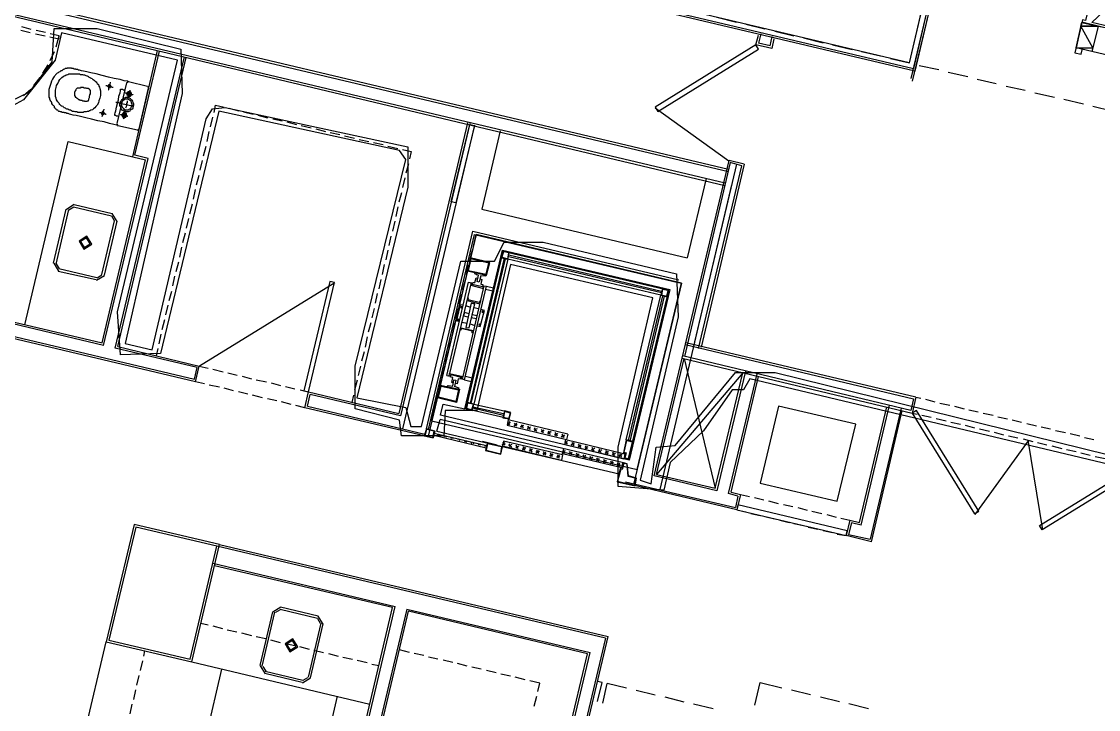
# Model space of a CAD drawing. Header units: feet. Extents: x -84 to 198, y -22 to 181.
# Drawn here: x 39.34 to 66.53, y 36.26 to 53.62 of the extents above; entities that cross this region are included whole.
import ezdxf

# ---------------------------------------------------------------- set-up
doc = ezdxf.new("R2010")
doc.units = ezdxf.units.FT
for name, color, linetype in [('A-AREA-COMUN', 252, 'CONTINUOUS'), ('A-AREA-UNIDAD', 30, 'CONTINUOUS'), ('A-LINEA', 7, 'CONTINUOUS'), ('A-MURO-CONCRETO', 8, 'CONTINUOUS')]:
    doc.layers.add(name, color=color, linetype=linetype)

msp = doc.modelspace()

# ---------------------------------------------------------------- linework, layer by layer
at = {"layer": 'A-AREA-COMUN'}
msp.add_lwpolyline([(38.32, 51.2533), (39.552, 51.84), (40.112, 52.6044), (40.16, 53.44), (41.248, 53.44), (43.36, 52.9244), (43.392, 51.8044), (41.952, 45.4933), (42.64, 45.3333), (44, 51.1644), (44.16, 51.4133), (44.48, 51.4489), (49.088, 50.4533), (49.088, 49.44), (47.808, 44.1244), (49.04, 43.8756), (49.168, 43.3956), (49.44, 43.3956), (50.432, 47.5733), (51.28, 47.5733), (51.52, 48.0533), (52.512, 48.0533), (55.872, 47.2533), (55.92, 46.1689), (54.96, 42.0444), (55.232, 41.9556), (55.36, 42.88), (55.84, 42.9156), (57.36, 44.7644), (58.368, 44.7644), (67.44, 42.5244)], dxfattribs=at)
at = {"layer": 'A-AREA-UNIDAD'}
msp.add_lwpolyline([(66.8, 42.4356), (57.728, 44.6044), (57.568, 44.32), (57.28, 44.32), (56.56, 43.2889), (55.712, 42.4889), (55.552, 41.7956), (54.4, 41.8844), (54.4, 42.88), (55.28, 46.6489), (51.68, 47.4844), (50.832, 43.8044), (50.032, 43.8044), (50, 43.1644), (48.928, 43.1644), (48.88, 43.5556), (47.76, 43.84), (47.76, 44.9244), (49.04, 50.1333), (48.88, 50.3644), (44.32, 51.36), (42.848, 45.2444), (41.84, 45.2089), (41.76, 46.2933), (43.28, 52.64), (40.352, 53.3333), (40.192, 52.64), (39.392, 51.6444), (38.272, 51.04)], dxfattribs=at)
at = {"layer": 'A-LINEA'}
for p, q in [((57.1067, 49.5378), (27.7867, 56.4844)), ((27.8267, 56.4311), (57.0933, 49.4844)), ((57.1867, 49.8844), (29.2933, 56.4978)), ((55.8667, 53.8444), (61.8533, 52.4311)), ((62.1867, 53.8444), (61.7867, 52.1778)), ((62.24, 53.8311), (61.8267, 52.1111)), ((62.1867, 53.8444), (61.8533, 52.4311)), ((62.24, 53.8311), (61.8933, 52.3644)), ((61.8933, 52.3644), (55.8, 53.8044)), ((56.8933, 53.7244), (57.3867, 53.6044)), ((65.96, 52.9511), (66.1067, 53.5911)), ((66.52, 53.4978), (66.1067, 53.6044)), ((66.12, 53.5911), (66.6, 53.4844)), ((39.32, 53.4044), (39.56, 53.3378)), ((39.5867, 53.4178), (39.3467, 53.4844)), ((39.6933, 53.3111), (39.9333, 53.2578)), ((39.9467, 53.3378), (39.7067, 53.3911)), ((40.2933, 53.2578), (40.0667, 53.3111)), ((57.6267, 53.5511), (58.1067, 53.4311)), ((58, 53.3111), (57.9467, 53.0711)), ((58.36, 53.3778), (58.84, 53.2578)), ((66.52, 53.4978), (66.36, 52.8578)), ((67.8667, 53.1778), (66.52, 53.4978)), ((40.2133, 52.9778), (40.2933, 53.2578)), ((57.88, 53.0311), (57.9467, 53.2711)), ((58.28, 52.9378), (57.88, 53.0311)), ((58.24, 53.0044), (57.9467, 53.0711)), ((58.24, 53.0044), (58.2933, 53.2444)), ((58.3333, 53.1778), (58.28, 52.9378)), ((59.08, 53.2044), (59.5733, 53.0844)), ((59.8133, 53.0311), (60.3067, 52.9111)), ((40.0667, 52.6311), (40.1733, 52.8578)), ((42.1467, 50.2044), (42.7733, 52.8844)), ((42.2, 50.2444), (42.8267, 52.8711)), ((60.5467, 52.8578), (61.0267, 52.7511)), ((66.36, 52.8578), (65.96, 52.9511)), ((67.72, 52.5378), (66.36, 52.8578)), ((39.88, 52.3111), (40.0133, 52.5244)), ((41.7067, 45.3778), (43.4533, 52.7244)), ((41.7733, 45.4178), (43.4933, 52.7111)), ((61.28, 52.6844), (61.76, 52.5778)), ((62, 52.5111), (62.4933, 52.4044)), ((39.6533, 52.0044), (39.8133, 52.2044)), ((62.7333, 52.3378), (63.2267, 52.2311)), ((41.9867, 52.0711), (41.7467, 51.0444)), ((42.0441, 52.0965), (41.9879, 52.0619)), ((42.52, 51.9778), (42.04, 52.0978)), ((42.3067, 50.9111), (42.5467, 51.9378)), ((42.5587, 51.9204), (42.5241, 51.9765)), ((63.4667, 52.1644), (63.9467, 52.0578)), ((64.2, 51.9911), (64.68, 51.8844)), ((39.3867, 51.7511), (39.5733, 51.9111)), ((64.92, 51.8178), (65.4133, 51.7111)), ((65.6533, 51.6578), (66.1467, 51.5378)), ((44.2, 51.3244), (44.24, 51.5111)), ((44.24, 51.5111), (44.4533, 51.4578)), ((44.5733, 51.4311), (44.8267, 51.3644)), ((55.3375, 51.4428), (57.1945, 50.0985)), ((66.3867, 51.4844), (66.8667, 51.3644)), ((44.1067, 50.9644), (44.1733, 51.2044)), ((44.9467, 51.3378), (45.1867, 51.2844)), ((45.3067, 51.2578), (45.5467, 51.1911)), ((45.68, 51.1644), (45.92, 51.1111)), ((41.7479, 51.0352), (41.7826, 50.979)), ((41.7733, 50.9911), (42.2667, 50.8844)), ((42.2626, 50.8724), (42.3187, 50.907)), ((44.0267, 50.5911), (44.08, 50.8444)), ((46.04, 51.0844), (46.28, 51.0178)), ((46.4, 50.9911), (46.6533, 50.9378)), ((46.7733, 50.9111), (47.0133, 50.8444)), ((50.6, 51.0578), (48.8667, 43.7244)), ((50.6533, 51.0444), (48.9067, 43.6711)), ((50.7733, 51.0044), (48.96, 43.3378)), ((51.4267, 50.8578), (50.96, 48.8844)), ((39.4267, 45.9644), (40.52, 50.5911)), ((40.52, 50.5911), (42.1467, 50.2044)), ((47.1333, 50.8178), (47.3733, 50.7644)), ((47.4933, 50.7378), (47.7467, 50.6711)), ((47.8667, 50.6444), (48.1067, 50.5911)), ((43.9333, 50.2311), (44, 50.4711)), ((48.2267, 50.5644), (48.4667, 50.5111)), ((48.5867, 50.4711), (48.84, 50.4178)), ((48.96, 50.3911), (49.1733, 50.3378)), ((49.1733, 50.3378), (49.1333, 50.1511)), ((41.3733, 45.5111), (42.4667, 50.1244)), ((41.4133, 45.4444), (42.5333, 50.1644)), ((42.1467, 50.2044), (42.4667, 50.1244)), ((42.5333, 50.1644), (42.2, 50.2444)), ((43.8533, 49.8711), (43.9067, 50.1111)), ((49.1067, 50.0311), (49.04, 49.7911)), ((56.0133, 45.1244), (57.2, 50.1111)), ((57.2267, 50.0578), (56.08, 45.1644)), ((57.5867, 50.0178), (57.2, 50.1111)), ((57.52, 49.9778), (57.2267, 50.0578)), ((56.3067, 45.3911), (57.4, 50.0178)), ((56.4267, 45.3644), (57.52, 49.9778)), ((57.5867, 50.0178), (56.4933, 45.4044)), ((43.76, 49.4978), (43.8267, 49.7378)), ((49.0133, 49.6711), (48.96, 49.4311)), ((57.2667, 49.4978), (55.4533, 41.8044)), ((56.6267, 49.6578), (56.1467, 47.6578)), ((43.68, 49.1378), (43.7333, 49.3778)), ((48.9333, 49.2978), (48.8667, 49.0578)), ((40.6717, 49), (40.4712, 48.8762)), ((40.6533, 48.9378), (41.6133, 48.7111)), ((40.6667, 49.0044), (41.6267, 48.7778)), ((43.5867, 48.7644), (43.6533, 49.0178)), ((48.84, 48.9378), (48.7867, 48.6978)), ((40.1467, 47.5244), (40.4667, 48.8844)), ((40.2133, 47.4978), (40.5333, 48.8711)), ((40.6564, 48.9351), (40.536, 48.8608)), ((41.6906, 48.5881), (41.6164, 48.7084)), ((41.7555, 48.5727), (41.6317, 48.7733)), ((50.96, 48.8844), (56.1467, 47.6578)), ((27.4667, 48.4311), (43.7067, 44.5911)), ((41.68, 48.5911), (41.36, 47.2311)), ((41.7467, 48.5778), (41.4267, 47.2178)), ((43.5067, 48.4044), (43.56, 48.6444)), ((48.76, 48.5778), (48.7067, 48.3244)), ((43.7333, 44.5244), (27.48, 48.3778)), ((43.4133, 48.0444), (43.48, 48.2844)), ((48.6667, 48.2044), (48.6133, 47.9644)), ((50.8133, 48.2444), (49.6133, 43.1911)), ((50.7467, 47.9511), (50.8133, 48.2444)), ((50.8133, 48.2444), (56, 47.0178)), ((43.3333, 47.6711), (43.3867, 47.9244)), ((48.5867, 47.8444), (48.5333, 47.6044)), ((50.6533, 47.5911), (50.72, 47.8311)), ((51.52, 47.6444), (50.6667, 43.9911)), ((50.6933, 43.9778), (51.56, 47.6311)), ((55.4933, 46.8044), (51.64, 47.7244)), ((51.64, 47.6844), (55.4933, 46.7778)), ((40.1512, 47.5162), (40.2749, 47.3156)), ((40.216, 47.5008), (40.2903, 47.3805)), ((41.2267, 47.0978), (40.2667, 47.3111)), ((41.24, 47.1511), (40.28, 47.3778)), ((43.24, 47.3111), (43.3067, 47.5511)), ((48.4933, 47.4844), (48.44, 47.2311)), ((50.5733, 47.2311), (50.6267, 47.4711)), ((41.2349, 47.0889), (41.4355, 47.2127)), ((41.2503, 47.1538), (41.3706, 47.2281)), ((43.16, 46.9511), (43.2133, 47.1911)), ((48.4133, 47.1111), (48.36, 46.8711)), ((50.08, 44.6844), (50.6267, 47.0444)), ((50.48, 46.8578), (50.5467, 47.0978)), ((50.8267, 47.2444), (50.8267, 47.2178)), ((35.9467, 46.7911), (41.3733, 45.5111)), ((43.0667, 46.5778), (43.1333, 46.8178)), ((47.2464, 47.0215), (43.8363, 44.9175)), ((50.6933, 47.0311), (50.1467, 44.7378)), ((51.0133, 46.9511), (50.48, 44.6578)), ((50.52, 44.5778), (51.08, 46.9378)), ((50.72, 46.9778), (50.7067, 46.9778)), ((51, 46.9511), (51.08, 46.9378)), ((51.24, 46.8178), (51.0533, 46.8578)), ((51.08, 46.9378), (51.2533, 46.8978)), ((56, 47.0178), (54.8, 41.9644)), ((41.4133, 45.4444), (35.88, 46.7511)), ((48.32, 46.7511), (48.2667, 46.5111)), ((50.4, 46.4978), (50.4533, 46.7378)), ((54.6667, 43.0444), (55.5333, 46.6978)), ((55.56, 46.6844), (54.6933, 43.0311)), ((42.9867, 46.2178), (43.04, 46.4578)), ((48.24, 46.3778), (48.1867, 46.1378)), ((50.3067, 46.1244), (50.3733, 46.3778)), ((50.68, 46.4044), (50.56, 46.4444)), ((50.88, 46.3644), (50.76, 46.3911)), ((42.8933, 45.8444), (42.96, 46.0978)), ((48.16, 46.0178), (48.0933, 45.7778)), ((50.2267, 45.7644), (50.28, 46.0044)), ((50.4533, 46.0311), (50.5867, 46.0044)), ((50.6667, 45.9911), (50.7867, 45.9511)), ((42.8133, 45.4844), (42.8667, 45.7244)), ((41.7733, 45.4178), (43.8267, 44.9244)), ((48.0667, 45.6578), (48.0133, 45.4044)), ((50.1333, 45.4044), (50.2, 45.6444)), ((56.0933, 45.4711), (61.8533, 44.0978)), ((61.92, 44.1378), (56.1067, 45.5111)), ((43.7733, 44.8844), (41.7067, 45.3778)), ((42.7467, 45.1778), (42.7867, 45.3644)), ((47.9867, 45.2844), (47.92, 45.0444)), ((50.0533, 45.0311), (50.1067, 45.2844)), ((61.7867, 43.8044), (56.0267, 45.1778)), ((43.7067, 44.5911), (43.7733, 44.8844)), ((43.7333, 44.5244), (43.8267, 44.9244)), ((43.8267, 44.9244), (44.0533, 44.8711)), ((47.8933, 44.9244), (47.84, 44.6844)), ((49.96, 44.6711), (50.0267, 44.9111)), ((55.3067, 42.1511), (56.0133, 45.1244)), ((55.3733, 42.1911), (56.0667, 45.1111)), ((56.0133, 45.1244), (61.8267, 43.7378)), ((56.0667, 45.1111), (56.8533, 41.8444)), ((44.1733, 44.8444), (44.4267, 44.7778)), ((44.5467, 44.7511), (44.7867, 44.6978)), ((44.9067, 44.6711), (45.1467, 44.6044)), ((50.08, 44.6844), (50.16, 44.6711)), ((50.1467, 44.6444), (50.1467, 44.6444)), ((50.52, 44.5778), (50.44, 44.6044)), ((50.72, 44.6178), (50.5467, 44.6578)), ((57.5467, 44.7511), (55.3733, 42.1911)), ((56.8533, 41.8444), (57.5467, 44.7511)), ((57.6133, 44.7911), (56.8933, 41.7778)), ((57.1867, 41.7111), (57.9067, 44.7244)), ((57.2533, 41.7378), (57.9467, 44.6578)), ((43.96, 44.4711), (43.7333, 44.5244)), ((44.3333, 44.3911), (44.08, 44.4444)), ((44.6933, 44.2978), (44.4533, 44.3644)), ((45.2667, 44.5778), (45.52, 44.5244)), ((45.64, 44.4978), (45.88, 44.4311)), ((46, 44.4044), (46.24, 44.3511)), ((46.3733, 44.3244), (46.5867, 44.2711)), ((47.8133, 44.5644), (47.7467, 44.3111)), ((49.88, 44.3111), (49.9333, 44.5511)), ((50.52, 44.5778), (50.6933, 44.5378)), ((45.0533, 44.2178), (44.8133, 44.2711)), ((45.4267, 44.1244), (45.1733, 44.1911)), ((45.7867, 44.0444), (45.5467, 44.0978)), ((46.4933, 43.8711), (46.5867, 44.2711)), ((46.56, 43.9111), (46.6267, 44.2044)), ((46.5867, 44.2711), (48.8667, 43.7244)), ((48.9067, 43.6711), (46.6267, 44.2044)), ((47.72, 44.1911), (47.68, 44.0044)), ((49.7867, 43.9378), (49.8533, 44.1778)), ((61.8533, 44.0978), (61.7867, 43.8044)), ((61.92, 44.1378), (61.8267, 43.7378)), ((61.92, 44.1378), (62.04, 44.1111)), ((62.16, 44.0844), (62.4, 44.0178)), ((46.1467, 43.9511), (45.9067, 44.0178)), ((46.4933, 43.8711), (46.2667, 43.9244)), ((49.5067, 43.1644), (46.4933, 43.8711)), ((46.56, 43.9111), (49.52, 43.2044)), ((49.6933, 43.5378), (49.76, 43.8178)), ((51.6533, 43.5911), (50.56, 43.8444)), ((50.7333, 43.8978), (51.5067, 43.7244)), ((50.7333, 43.8711), (51.5067, 43.6844)), ((50.76, 43.9644), (51.52, 43.7911)), ((60.4, 43.4578), (58.4533, 43.9111)), ((60.5333, 40.9111), (61.2533, 43.9378)), ((61.5467, 43.8578), (60.76, 40.5511)), ((60.8, 40.4844), (61.5733, 43.8044)), ((62.52, 43.9911), (62.7733, 43.9378)), ((62.8933, 43.9111), (63.1333, 43.8444)), ((63.2533, 43.8178), (63.4933, 43.7644)), ((49.6933, 43.5378), (49.88, 43.4978)), ((49.8267, 43.2844), (49.9067, 43.5778)), ((54.5333, 42.4844), (49.9067, 43.5778)), ((51.6267, 43.5644), (51.6, 43.4311)), ((51.6667, 43.4444), (51.6133, 43.5111)), ((53.1333, 43.2044), (51.6267, 43.5644)), ((51.68, 43.4844), (51.6533, 43.5244)), ((61.8267, 43.7378), (61.9467, 43.7111)), ((62.0667, 43.6844), (62.3067, 43.6311)), ((62.4267, 43.6044), (62.68, 43.5378)), ((62.8, 43.5111), (63.04, 43.4578)), ((63.6133, 43.7378), (63.8667, 43.6844)), ((63.9867, 43.6444), (64.2267, 43.5911)), ((64.3467, 43.5644), (64.5867, 43.5111)), ((49.8267, 43.2844), (54.4267, 42.2044)), ((51.6, 43.4311), (53.0933, 43.0711)), ((51.6267, 43.4444), (51.6133, 43.4711)), ((51.8, 43.4044), (51.7733, 43.4444)), ((51.84, 43.4044), (51.7867, 43.4844)), ((51.8533, 43.4444), (51.8267, 43.4844)), ((51.96, 43.3644), (51.9467, 43.4044)), ((52.0133, 43.3644), (51.96, 43.4444)), ((52.0133, 43.4044), (52, 43.4311)), ((52.1867, 43.3244), (52.12, 43.4044)), ((52.1333, 43.3244), (52.12, 43.3644)), ((52.1867, 43.3644), (52.1733, 43.3911)), ((52.3467, 43.2711), (52.2933, 43.3644)), ((52.3067, 43.2844), (52.2933, 43.3244)), ((52.36, 43.3244), (52.3467, 43.3511)), ((52.52, 43.2311), (52.4667, 43.3244)), ((52.48, 43.2444), (52.4667, 43.2844)), ((52.5333, 43.2844), (52.5067, 43.3111)), ((52.6533, 43.2044), (52.6267, 43.2444)), ((52.6933, 43.1911), (52.64, 43.2844)), ((52.7067, 43.2444), (52.68, 43.2711)), ((52.8667, 43.1511), (52.8133, 43.2444)), ((52.88, 43.2044), (52.8533, 43.2311)), ((63.16, 43.4311), (63.4, 43.3644)), ((63.52, 43.3378), (63.7733, 43.2844)), ((63.8933, 43.2578), (64.1333, 43.1911)), ((64.72, 43.4711), (64.96, 43.4178)), ((65.08, 43.3911), (65.32, 43.3378)), ((65.44, 43.2978), (65.6933, 43.2444)), ((49.7467, 43.1778), (51.0667, 42.8578)), ((51.08, 42.9111), (49.76, 43.2178)), ((49.8533, 43.1778), (49.84, 43.2044)), ((49.8933, 43.1644), (49.88, 43.1911)), ((50.0267, 43.1378), (50.0133, 43.1644)), ((50.0667, 43.1244), (50.0533, 43.1511)), ((50.2, 43.0978), (50.1867, 43.1244)), ((50.24, 43.0844), (50.2267, 43.1111)), ((50.3733, 43.0578), (50.36, 43.0844)), ((50.4133, 43.0444), (50.4, 43.0711)), ((50.5467, 43.0044), (50.52, 43.0311)), ((50.5867, 43.0044), (50.5733, 43.0311)), ((50.72, 42.9644), (50.6933, 42.9911)), ((50.76, 42.9644), (50.7467, 42.9911)), ((51.3467, 42.9244), (50.9733, 43.0178)), ((51.0933, 42.9778), (51.48, 42.8844)), ((51.5067, 43.0311), (51.48, 42.9111)), ((51.5467, 42.9244), (51.4933, 42.9911)), ((53, 42.6844), (51.5067, 43.0311)), ((51.5467, 42.9644), (51.5333, 42.9911)), ((51.72, 42.8711), (51.6533, 42.9644)), ((52.8267, 43.1644), (52.8, 43.2044)), ((53, 43.1244), (52.9733, 43.1644)), ((53.04, 43.1111), (52.9867, 43.2044)), ((53.0533, 43.1511), (53.0267, 43.1911)), ((53.12, 42.9511), (53.0667, 43.0178)), ((53.0667, 42.9511), (53.0667, 42.9778)), ((53.1333, 43.2044), (53.0933, 43.0711)), ((53.12, 42.9911), (53.1067, 43.0311)), ((53.2933, 42.9111), (53.24, 42.9911)), ((53.2933, 42.9511), (53.28, 42.9911)), ((63.4142, 41.1815), (64.759, 43.0381)), ((64.2533, 43.1644), (64.4933, 43.1111)), ((64.6267, 43.0844), (64.8667, 43.0178)), ((64.7476, 43.0508), (65.1167, 40.7882)), ((64.9867, 42.9911), (65.2267, 42.9378)), ((65.8133, 43.2178), (66.0533, 43.1644)), ((66.1733, 43.1244), (66.4133, 43.0711)), ((50.8933, 42.9244), (50.8667, 42.9511)), ((50.9333, 42.9244), (50.92, 42.9511)), ((51.0533, 42.8844), (51.04, 42.9111)), ((51.4933, 42.9244), (51.48, 42.9511)), ((51.48, 42.9111), (52.9733, 42.5511)), ((51.6667, 42.8844), (51.6533, 42.9244)), ((51.72, 42.9244), (51.7067, 42.9511)), ((51.88, 42.8311), (51.8267, 42.9244)), ((51.84, 42.8444), (51.8267, 42.8844)), ((51.8933, 42.8844), (51.88, 42.9111)), ((52.0133, 42.8044), (51.9867, 42.8444)), ((52.0533, 42.7911), (52, 42.8844)), ((52.0667, 42.8444), (52.04, 42.8711)), ((52.1867, 42.7644), (52.16, 42.8044)), ((52.2267, 42.7511), (52.1733, 42.8444)), ((52.24, 42.8044), (52.2133, 42.8311)), ((52.36, 42.7244), (52.3333, 42.7644)), ((52.4, 42.7111), (52.3467, 42.8044)), ((52.4133, 42.7511), (52.3867, 42.7911)), ((52.5333, 42.6844), (52.5067, 42.7244)), ((52.5733, 42.6711), (52.52, 42.7644)), ((52.5867, 42.7111), (52.56, 42.7511)), ((52.7067, 42.6444), (52.68, 42.6844)), ((52.7467, 42.6311), (52.6933, 42.7244)), ((52.76, 42.6711), (52.7333, 42.7111)), ((52.92, 42.5911), (52.8667, 42.6844)), ((53, 42.6844), (52.9733, 42.5511)), ((53.0667, 42.7244), (53.0133, 42.7911)), ((53.0133, 42.7244), (53.0133, 42.7511)), ((53.0667, 42.7644), (53.0533, 42.7911)), ((53.24, 42.6844), (53.1733, 42.7644)), ((53.1867, 42.6844), (53.1733, 42.7244)), ((53.24, 42.9111), (53.2267, 42.9511)), ((53.24, 42.7244), (53.2267, 42.7511)), ((53.4, 42.6311), (53.3467, 42.7244)), ((53.36, 42.6444), (53.3467, 42.6844)), ((53.4667, 42.8711), (53.4, 42.9511)), ((53.4133, 42.8711), (53.4, 42.9111)), ((53.4133, 42.6844), (53.4, 42.7111)), ((53.4667, 42.9111), (53.4533, 42.9378)), ((53.5733, 42.5911), (53.52, 42.6844)), ((53.6267, 42.8311), (53.5733, 42.9111)), ((53.5867, 42.8311), (53.5733, 42.8711)), ((53.64, 42.8711), (53.6267, 42.8978)), ((53.76, 42.7911), (53.7333, 42.8311)), ((53.8, 42.7778), (53.7467, 42.8711)), ((53.8133, 42.8311), (53.7867, 42.8578)), ((53.9333, 42.7511), (53.9067, 42.7911)), ((53.9733, 42.7378), (53.92, 42.8311)), ((53.9867, 42.7911), (53.96, 42.8178)), ((54.1067, 42.7111), (54.08, 42.7511)), ((54.1467, 42.6978), (54.0933, 42.7911)), ((54.16, 42.7511), (54.1333, 42.7778)), ((54.28, 42.6711), (54.2533, 42.7111)), ((54.32, 42.6578), (54.2667, 42.7511)), ((54.3333, 42.7111), (54.3067, 42.7378)), ((54.4933, 42.6178), (54.44, 42.7111)), ((54.5067, 42.6711), (54.48, 42.6978)), ((65.3467, 42.9111), (65.6, 42.8444)), ((65.72, 42.8178), (65.96, 42.7644)), ((66.08, 42.7378), (66.32, 42.6711)), ((52.88, 42.6044), (52.8533, 42.6444)), ((52.9333, 42.6311), (52.9067, 42.6711)), ((53.5333, 42.6044), (53.52, 42.6444)), ((53.5867, 42.6444), (53.5733, 42.6711)), ((53.7067, 42.5644), (53.68, 42.6044)), ((53.7467, 42.5511), (53.6933, 42.6444)), ((53.76, 42.6044), (53.7333, 42.6311)), ((53.88, 42.5244), (53.8533, 42.5644)), ((53.92, 42.5111), (53.8667, 42.6044)), ((53.9333, 42.5644), (53.9067, 42.5911)), ((54.0533, 42.4844), (54.0267, 42.5244)), ((54.0933, 42.4711), (54.04, 42.5644)), ((54.1067, 42.5244), (54.08, 42.5511)), ((54.2267, 42.4444), (54.2, 42.4844)), ((54.2667, 42.4311), (54.2133, 42.5244)), ((54.28, 42.4711), (54.2533, 42.5111)), ((54.4, 42.4044), (54.3733, 42.4444)), ((54.44, 42.3911), (54.3867, 42.4844)), ((54.4533, 42.6311), (54.4267, 42.6711)), ((54.4533, 42.4311), (54.4267, 42.4711)), ((54.4933, 42.3511), (54.52, 42.4844)), ((54.5333, 42.4844), (54.4933, 42.3244)), ((66.44, 42.6444), (66.6933, 42.5911)), ((54.4933, 42.3244), (54.4533, 42.3378)), ((56.8933, 41.7778), (55.3067, 42.1511)), ((55.3733, 42.1911), (56.8533, 41.8444)), ((57.4, 41.2978), (54.5733, 41.9644)), ((54.5867, 42.0044), (57.36, 41.3511)), ((54.8267, 41.8978), (54.8667, 42.0978)), ((57.4267, 41.6444), (57.1867, 41.7111)), ((57.2533, 41.7378), (57.4933, 41.6844)), ((57.4267, 41.6444), (57.36, 41.3511)), ((57.4933, 41.6844), (57.4, 41.2978)), ((57.4933, 41.6844), (57.72, 41.6311)), ((57.84, 41.6044), (58.08, 41.5511)), ((58.2, 41.5244), (58.44, 41.4578)), ((58.5733, 41.4311), (58.8133, 41.3778)), ((58.9333, 41.3511), (59.1733, 41.2844)), ((57.4, 41.2978), (57.6267, 41.2444)), ((57.7467, 41.2044), (57.9867, 41.1511)), ((58.1067, 41.1244), (58.3467, 41.0711)), ((59.2933, 41.2578), (59.5467, 41.2044)), ((59.6667, 41.1778), (59.9067, 41.1111)), ((60.0267, 41.0844), (60.2533, 41.0311)), ((58.48, 41.0311), (58.72, 40.9778)), ((58.84, 40.9511), (59.08, 40.8978)), ((59.2, 40.8578), (59.44, 40.8044)), ((60.2533, 41.0311), (60.16, 40.6444)), ((60.2933, 40.9644), (60.2133, 40.6711)), ((60.5333, 40.9111), (60.2933, 40.9644)), ((59.5733, 40.7778), (59.8133, 40.7244)), ((59.9333, 40.6844), (60.16, 40.6444)), ((60.8, 40.4844), (60.16, 40.6444)), ((60.2133, 40.6711), (60.76, 40.5511)), ((54.08, 38.0578), (44.2667, 40.3778)), ((44.3333, 40.4178), (54.1467, 38.0978)), ((44.1733, 39.9511), (48.7733, 38.8578)), ((48.7067, 38.8311), (44.2133, 39.8844)), ((45.36, 37.3644), (45.68, 38.7244)), ((45.4133, 37.3511), (45.7333, 38.7111)), ((45.8851, 38.84), (45.6845, 38.7162)), ((45.8697, 38.7751), (45.7494, 38.7008)), ((45.8667, 38.7911), (46.8133, 38.5644)), ((45.88, 38.8444), (46.8267, 38.6178)), ((46.44, 29.2444), (48.7067, 38.8311)), ((46.5067, 29.2844), (48.7733, 38.8578)), ((46.9555, 38.4127), (46.8317, 38.6133)), ((49.0667, 38.7911), (46.8667, 29.5111)), ((46.9333, 29.5511), (49.1067, 38.7378)), ((49.0667, 38.7911), (53.6933, 37.6978)), ((53.6267, 37.6578), (49.1067, 38.7378)), ((43.8667, 38.4311), (44.0533, 38.3911)), ((44.1733, 38.3644), (44.4133, 38.2978)), ((46.8933, 38.4311), (46.5733, 37.0711)), ((46.9467, 38.4178), (46.6267, 37.0578)), ((46.8906, 38.4281), (46.8164, 38.5484)), ((44.5333, 38.2711), (44.7733, 38.2178)), ((44.8933, 38.1911), (45.1467, 38.1244)), ((45.2667, 38.0978), (45.5067, 38.0444)), ((52.32, 30.4044), (54.1467, 38.0978)), ((39.6, 30.0044), (41.48, 37.9644)), ((45.6267, 38.0178), (45.8667, 37.9511)), ((46, 37.9244), (46.24, 37.8711)), ((46.36, 37.8444), (46.6, 37.7778)), ((54.08, 38.0578), (52.2667, 30.3644)), ((42.4267, 37.6044), (42.4533, 37.7378)), ((46.72, 37.7511), (46.96, 37.6978)), ((47.0933, 37.6711), (47.3333, 37.6044)), ((47.4533, 37.5778), (47.6933, 37.5244)), ((49.1333, 37.6978), (48.88, 37.7644)), ((49.4933, 37.6178), (49.2533, 37.6711)), ((49.8533, 37.5244), (49.6133, 37.5778)), ((51.4533, 28.4844), (53.6267, 37.6578)), ((51.4933, 28.4178), (53.6933, 37.6978)), ((42.28, 28.2711), (44.4, 37.2711)), ((42.3467, 37.2444), (42.4, 37.4844)), ((43.64, 37.4578), (48.1333, 36.3911)), ((45.3645, 37.3562), (45.4883, 37.1556)), ((45.4294, 37.3408), (45.5036, 37.2205)), ((47.8133, 37.4978), (48.0667, 37.4444)), ((48.1867, 37.4044), (48.36, 37.3644)), ((50.2267, 37.4444), (49.9867, 37.4978)), ((50.5867, 37.3511), (50.3467, 37.4178)), ((50.9467, 37.2711), (50.7067, 37.3244)), ((42.2533, 36.8711), (42.3067, 37.1111)), ((46.4267, 36.9378), (45.48, 37.1644)), ((46.44, 36.9911), (45.4933, 37.2178)), ((46.4349, 36.9289), (46.6355, 37.0527)), ((46.4503, 36.9938), (46.5706, 37.0681)), ((51.32, 37.1778), (51.08, 37.2444)), ((51.68, 37.0978), (51.44, 37.1511)), ((52.0533, 37.0044), (51.8, 37.0711)), ((52.4267, 36.9244), (52.1733, 36.9778)), ((42.1733, 36.5111), (42.2267, 36.7511)), ((52.3733, 36.7111), (52.4267, 36.9244)), ((54, 36.9378), (53.88, 36.9644)), ((53.88, 36.4578), (54, 36.9378)), ((54.0133, 36.4178), (54.12, 36.9111)), ((54.6133, 36.7911), (54.12, 36.9111)), ((55.3333, 36.6178), (54.8533, 36.7378)), ((57.8533, 36.3644), (57.9867, 36.9378)), ((58.7733, 36.7511), (59.2533, 36.6311)), ((45.64, 29.4444), (47.32, 36.5911)), ((52.28, 36.3378), (52.3467, 36.5911)), ((56.0667, 36.4444), (55.5867, 36.5644)), ((59.5067, 36.5778), (59.9867, 36.4578)), ((42.08, 36.1511), (42.1333, 36.3911)), ((56.8, 36.2711), (56.3067, 36.3911)), ((60.2267, 36.4044), (60.72, 36.2844))]:
    msp.add_line(p, q, dxfattribs=at)
for points in [[(62.2, 54.5244), (61.7467, 52.5778), (55.9867, 53.9378), (58.8267, 65.9378), (64.5867, 64.5778), (64.12, 62.6311), (59.9867, 63.6178), (58.0667, 55.4978), (62.2, 54.5244)], [(29.2267, 56.4578), (56.2933, 50.0444), (57.1867, 49.8311)], [(66.5733, 54.4844), (66.9333, 53.4578), (66.36, 53.5911), (67.1467, 54.3511)], [(66.3333, 53.8444), (66.36, 53.9111), (66.2667, 53.9244), (66.2, 53.6444), (66.12, 53.6578), (65.9333, 52.8311), (66.0933, 52.7911), (66.12, 52.9378)], [(40.0533, 53.2311), (40.28, 53.1778), (40.2933, 53.2578)], [(57.88, 53.0311), (55.3333, 51.4578), (55.4, 51.3511), (57.9467, 52.9244), (57.88, 53.0311)], [(42.04, 52.0978), (42.0133, 52.1111), (41.9333, 52.1244), (41.8267, 52.1511), (41.68, 52.1778), (41.5333, 52.2178), (41.3733, 52.2578), (41.2267, 52.2978), (41.0933, 52.3244), (40.9867, 52.3511), (40.9067, 52.3644), (40.8533, 52.3778), (40.8, 52.3911), (40.7733, 52.3911), (40.76, 52.4044), (40.7467, 52.4044), (40.7333, 52.4044), (40.72, 52.4044), (40.7067, 52.4178), (40.6933, 52.4178), (40.68, 52.4178), (40.6667, 52.4178), (40.6533, 52.4311), (40.64, 52.4311), (40.6267, 52.4311), (40.6133, 52.4311), (40.6, 52.4444), (40.5867, 52.4444), (40.56, 52.4444), (40.5467, 52.4444), (40.5333, 52.4444), (40.52, 52.4444), (40.5067, 52.4444), (40.4933, 52.4444), (40.48, 52.4311), (40.4533, 52.4311), (40.44, 52.4311), (40.4267, 52.4178), (40.4, 52.4044), (40.3867, 52.4044), (40.3733, 52.3911), (40.36, 52.3778), (40.3333, 52.3778), (40.32, 52.3644), (40.3067, 52.3511), (40.28, 52.3378), (40.2667, 52.3244), (40.24, 52.3111), (40.2267, 52.2978), (40.2, 52.2711), (40.1867, 52.2578), (40.16, 52.2311), (40.1467, 52.2044), (40.12, 52.1644), (40.0933, 52.1111), (40.08, 52.0578), (40.0533, 51.9778)], [(41.32, 51.6844), (41.2933, 51.6178), (41.28, 51.5644), (41.2533, 51.5111), (41.2133, 51.4711), (41.1867, 51.4444), (41.16, 51.4178), (41.1333, 51.3911), (41.0933, 51.3778), (41.0667, 51.3644), (41.0533, 51.3644), (41.0267, 51.3511), (41, 51.3511), (40.9733, 51.3378), (40.96, 51.3378), (40.9333, 51.3378), (40.92, 51.3378), (40.8933, 51.3244), (40.88, 51.3244), (40.8533, 51.3244), (40.8267, 51.3244), (40.8133, 51.3244), (40.7867, 51.3244), (40.76, 51.3244), (40.7467, 51.3378), (40.72, 51.3378), (40.6933, 51.3378), (40.6667, 51.3511), (40.6267, 51.3511), (40.6, 51.3644), (40.5733, 51.3778), (40.56, 51.3778), (40.5333, 51.3911), (40.5067, 51.4044), (40.48, 51.4044), (40.4667, 51.4178), (40.4533, 51.4311), (40.4267, 51.4444), (40.4133, 51.4444), (40.4, 51.4578), (40.3867, 51.4711), (40.36, 51.4844), (40.3467, 51.4844), (40.3333, 51.4978), (40.32, 51.5111), (40.3067, 51.5244), (40.2933, 51.5511), (40.28, 51.5644), (40.2533, 51.5911), (40.24, 51.6178), (40.2267, 51.6444), (40.2133, 51.6844), (40.2, 51.7244), (40.2, 51.7778), (40.2, 51.8311), (40.2, 51.8844), (40.2133, 51.9511), (40.2267, 52.0044), (40.2533, 52.0578), (40.28, 52.1111), (40.3067, 52.1511), (40.3333, 52.1778), (40.36, 52.2044), (40.3867, 52.2311), (40.4133, 52.2444), (40.44, 52.2578), (40.4667, 52.2711), (40.48, 52.2711), (40.5067, 52.2844), (40.52, 52.2844), (40.5333, 52.2978), (40.56, 52.2978), (40.5733, 52.2978), (40.6, 52.2978), (40.6133, 52.2978), (40.6267, 52.2978), (40.6533, 52.2978), (40.68, 52.2978), (40.6933, 52.2978), (40.72, 52.2978), (40.7467, 52.2978), (40.7733, 52.2978), (40.8, 52.2978), (40.8267, 52.2844), (40.8533, 52.2844), (40.88, 52.2844), (40.9067, 52.2711), (40.9333, 52.2711), (40.96, 52.2578), (40.9867, 52.2444), (41, 52.2444), (41.0267, 52.2311), (41.04, 52.2178), (41.0667, 52.2044), (41.08, 52.2044), (41.0933, 52.1911), (41.12, 52.1778), (41.1333, 52.1644), (41.1467, 52.1511), (41.1733, 52.1378), (41.1867, 52.1244), (41.2, 52.1111), (41.2267, 52.0978), (41.24, 52.0711), (41.2533, 52.0578), (41.28, 52.0311), (41.2933, 51.9911), (41.3067, 51.9644), (41.32, 51.9244), (41.3333, 51.8711), (41.3333, 51.8178), (41.3333, 51.7511), (41.32, 51.6844)], [(41.7733, 50.9911), (41.7467, 51.0044), (41.6667, 51.0178), (41.56, 51.0444), (41.4267, 51.0844), (41.2667, 51.1111), (41.1067, 51.1511), (40.96, 51.1911), (40.8267, 51.2178), (40.72, 51.2444), (40.64, 51.2578), (40.5867, 51.2711), (40.5467, 51.2844), (40.52, 51.2978), (40.4933, 51.2978), (40.48, 51.2978), (40.4667, 51.3111), (40.4533, 51.3111), (40.44, 51.3111), (40.4267, 51.3111), (40.4133, 51.3244), (40.4, 51.3244), (40.3733, 51.3244), (40.36, 51.3244), (40.3467, 51.3378), (40.3333, 51.3378), (40.32, 51.3378), (40.3067, 51.3511), (40.2933, 51.3511), (40.28, 51.3511), (40.2667, 51.3644), (40.2533, 51.3778), (40.24, 51.3778), (40.2267, 51.3911), (40.2133, 51.4044), (40.2, 51.4178), (40.1867, 51.4311), (40.1733, 51.4444), (40.1733, 51.4711), (40.16, 51.4844), (40.1467, 51.4978), (40.1333, 51.5111), (40.12, 51.5244), (40.1067, 51.5511), (40.1067, 51.5644), (40.0933, 51.5911), (40.08, 51.6044), (40.0667, 51.6311), (40.0533, 51.6578), (40.0533, 51.6844), (40.04, 51.7111), (40.04, 51.7511), (40.04, 51.8044), (40.04, 51.8578), (40.04, 51.9111), (40.0667, 51.9911)], [(41.08, 51.8444), (41.08, 51.8578), (41.08, 51.8711), (41.08, 51.8844), (41.0667, 51.8844), (41.0667, 51.8978), (41.0533, 51.9111), (41.04, 51.9111), (41.0267, 51.9244), (41.0133, 51.9244), (41, 51.9244), (40.9867, 51.9244), (40.9733, 51.9378), (40.96, 51.9378), (40.9467, 51.9378), (40.9333, 51.9378), (40.92, 51.9378), (40.9067, 51.9511), (40.8933, 51.9511), (40.88, 51.9511), (40.8667, 51.9511), (40.8533, 51.9511), (40.84, 51.9511), (40.8267, 51.9511), (40.8267, 51.9378), (40.8133, 51.9378), (40.8, 51.9378), (40.7867, 51.9378), (40.7733, 51.9378), (40.76, 51.9378), (40.7467, 51.9378), (40.7333, 51.9244), (40.72, 51.9111), (40.7067, 51.8978), (40.6933, 51.8711), (40.68, 51.8311), (40.68, 51.8044), (40.68, 51.7644), (40.68, 51.7511), (40.6933, 51.7244), (40.6933, 51.7111), (40.7067, 51.7111), (40.72, 51.6978), (40.7333, 51.6844), (40.7467, 51.6844), (40.76, 51.6711), (40.7733, 51.6711), (40.7733, 51.6578), (40.7867, 51.6578), (40.7867, 51.6444), (40.8, 51.6444), (40.8133, 51.6444), (40.8267, 51.6311), (40.84, 51.6311), (40.8533, 51.6311), (40.8667, 51.6311), (40.88, 51.6178), (40.8933, 51.6178), (40.9067, 51.6178), (40.92, 51.6178), (40.9333, 51.6044), (40.9467, 51.6044), (40.96, 51.6044), (40.9733, 51.6044), (40.9867, 51.6044), (41, 51.6044), (41.0133, 51.6178), (41.0267, 51.6178), (41.0267, 51.6311), (41.04, 51.6444), (41.04, 51.6711), (41.0533, 51.6978), (41.0533, 51.7244), (41.0667, 51.7644), (41.08, 51.7911), (41.08, 51.8178), (41.08, 51.8444)], [(41.4667, 52.0044), (41.4933, 52.0044), (41.5067, 51.9911), (41.5467, 51.9911), (41.5733, 51.9778), (41.6, 51.9778), (41.6267, 51.9644), (41.64, 51.9644), (41.6533, 51.9644)], [(41.52, 51.9911), (41.52, 51.9778), (41.5333, 51.9644), (41.5333, 51.9511), (41.5467, 51.9511), (41.56, 51.9511), (41.5733, 51.9511), (41.5867, 51.9511), (41.5867, 51.9644), (41.6, 51.9778), (41.6, 51.9911), (41.5867, 51.9911), (41.5867, 52.0044), (41.5733, 52.0178), (41.56, 52.0178), (41.5467, 52.0178), (41.5333, 52.0178), (41.5333, 52.0044), (41.52, 51.9911)], [(41.5333, 51.8978), (41.5467, 51.8978), (41.5467, 51.9244), (41.5467, 51.9511), (41.56, 51.9778), (41.56, 52.0044), (41.5733, 52.0311), (41.5733, 52.0578), (41.5867, 52.0711), (41.5867, 52.0844)], [(41.7867, 51.2178), (41.7733, 51.2311), (41.76, 51.2311), (41.7467, 51.2311), (41.7333, 51.2311), (41.72, 51.2444), (41.7067, 51.2444), (41.6933, 51.2444), (41.6933, 51.2578), (41.6933, 51.2711), (41.6933, 51.2844), (41.7067, 51.3111), (41.72, 51.3644), (41.7333, 51.4578), (41.76, 51.5511), (41.7867, 51.6444), (41.8, 51.7378), (41.8267, 51.8178), (41.84, 51.8711), (41.84, 51.8844), (41.84, 51.8978), (41.84, 51.9111), (41.8533, 51.9111), (41.8667, 51.9111), (41.88, 51.9111), (41.8933, 51.9111), (41.9067, 51.8978), (41.92, 51.8978), (41.9333, 51.8978), (41.9467, 51.8978)], [(41.8267, 51.5644), (41.8133, 51.5244), (41.8133, 51.4978), (41.8267, 51.4711), (41.84, 51.4444), (41.8533, 51.4178), (41.8667, 51.3911), (41.8933, 51.3778), (41.92, 51.3644), (41.96, 51.3511), (41.9867, 51.3511), (42.0133, 51.3511), (42.04, 51.3511), (42.08, 51.3644), (42.0933, 51.3778), (42.12, 51.4044), (42.1467, 51.4178), (42.16, 51.4444), (42.16, 51.4844), (42.1733, 51.5111), (42.1733, 51.5378), (42.16, 51.5778), (42.1467, 51.6044), (42.1333, 51.6311), (42.12, 51.6444), (42.0933, 51.6711), (42.0667, 51.6844), (42.04, 51.6978), (42, 51.6978), (41.9733, 51.6978), (41.9467, 51.6844), (41.92, 51.6844), (41.8933, 51.6578), (41.8667, 51.6444), (41.8533, 51.6178), (41.8267, 51.5911), (41.8267, 51.5644)], [(41.8667, 51.5511), (41.8667, 51.5244), (41.8667, 51.5111), (41.8667, 51.4844), (41.88, 51.4578), (41.8933, 51.4444), (41.9067, 51.4311), (41.92, 51.4044), (41.9467, 51.4044), (41.96, 51.3911), (41.9867, 51.3911), (42.0133, 51.3911), (42.04, 51.3911), (42.0533, 51.4044), (42.08, 51.4178), (42.0933, 51.4311), (42.1067, 51.4444), (42.12, 51.4711), (42.1333, 51.4978), (42.1333, 51.5111), (42.1333, 51.5378), (42.12, 51.5644), (42.12, 51.5778), (42.1067, 51.6044), (42.0933, 51.6178), (42.0667, 51.6311), (42.0533, 51.6444), (42.0267, 51.6578), (42, 51.6578), (41.9733, 51.6578), (41.96, 51.6578), (41.9333, 51.6444), (41.92, 51.6311), (41.8933, 51.6178), (41.88, 51.6044), (41.8667, 51.5778), (41.8667, 51.5511)], [(41.96, 51.8178), (41.9733, 51.8178), (41.9867, 51.8044), (42.0133, 51.8044), (42.04, 51.7911), (42.0667, 51.7911), (42.1067, 51.7778), (42.12, 51.7778), (42.1467, 51.7778), (42.1467, 51.7644)], [(42, 51.8044), (42, 51.7911), (42, 51.7778), (42, 51.7644), (42.0133, 51.7511), (42.0267, 51.7378), (42.04, 51.7378), (42.0533, 51.7378), (42.0667, 51.7378), (42.08, 51.7378), (42.0933, 51.7378), (42.1067, 51.7511), (42.1067, 51.7644), (42.12, 51.7644), (42.12, 51.7778), (42.12, 51.7911), (42.12, 51.8044), (42.1067, 51.8178), (42.1067, 51.8311), (42.0933, 51.8444), (42.08, 51.8444), (42.0667, 51.8578), (42.0533, 51.8444), (42.04, 51.8444), (42.0267, 51.8444), (42.0133, 51.8311), (42, 51.8178), (42, 51.8044)], [(42.0267, 51.6578), (42.0267, 51.6711), (42.04, 51.6978), (42.04, 51.7244), (42.0533, 51.7511), (42.0667, 51.7911), (42.0667, 51.8311), (42.08, 51.8578), (42.08, 51.8844)], [(42.0267, 51.8044), (42.0267, 51.7911), (42.0267, 51.7778), (42.04, 51.7644), (42.0533, 51.7644), (42.0667, 51.7644), (42.08, 51.7644), (42.08, 51.7778), (42.0933, 51.7778), (42.0933, 51.7911), (42.0933, 51.8044), (42.08, 51.8044), (42.08, 51.8178), (42.0667, 51.8178), (42.0533, 51.8178), (42.04, 51.8178), (42.0267, 51.8044)], [(41.3733, 51.2178), (41.3867, 51.2444), (41.3867, 51.2711), (41.4, 51.2978), (41.4, 51.3244), (41.4133, 51.3511), (41.4133, 51.3778), (41.4267, 51.3911), (41.4267, 51.4044)], [(41.72, 51.5911), (41.7333, 51.5778), (41.7867, 51.5778), (41.84, 51.5511), (41.9067, 51.5378), (41.9867, 51.5244), (42.0533, 51.5111), (42.12, 51.4978), (42.16, 51.4844), (42.1733, 51.4844)], [(41.9067, 51.1644), (41.92, 51.1778), (41.92, 51.1911), (41.9333, 51.2311), (41.9333, 51.2578), (41.9467, 51.2978), (41.9467, 51.3378), (41.96, 51.3644), (41.96, 51.3911)], [(41.9733, 51.4444), (41.9867, 51.4711), (41.9867, 51.4844), (42, 51.5111), (42, 51.5511), (42.0133, 51.5778), (42.0133, 51.5911), (42.0133, 51.6178)], [(41.3067, 51.3244), (41.3333, 51.3244), (41.3467, 51.3111), (41.3867, 51.3111), (41.4133, 51.2978), (41.44, 51.2978), (41.4667, 51.2844), (41.48, 51.2844)], [(41.36, 51.3111), (41.36, 51.2978), (41.36, 51.2844), (41.3733, 51.2844), (41.3733, 51.2711), (41.3867, 51.2711), (41.4, 51.2711), (41.4133, 51.2711), (41.4267, 51.2844), (41.4267, 51.2978), (41.4267, 51.3111), (41.4267, 51.3244), (41.4133, 51.3378), (41.4, 51.3378), (41.3867, 51.3378), (41.3733, 51.3378), (41.3733, 51.3244), (41.36, 51.3244), (41.36, 51.3111)], [(41.84, 51.2844), (41.84, 51.2711), (41.8667, 51.2711), (41.88, 51.2711), (41.92, 51.2578), (41.9467, 51.2578), (41.9733, 51.2444), (42, 51.2444), (42.0133, 51.2311), (42.0267, 51.2311)], [(41.88, 51.2711), (41.8667, 51.2578), (41.88, 51.2444), (41.88, 51.2311), (41.88, 51.2178), (41.8933, 51.2178), (41.8933, 51.2044), (41.9067, 51.2044), (41.92, 51.1911), (41.9333, 51.1911), (41.9467, 51.1911), (41.9467, 51.2044), (41.96, 51.2044), (41.9733, 51.2044), (41.9733, 51.2178), (41.9867, 51.2178), (41.9867, 51.2311), (41.9867, 51.2444), (41.9867, 51.2578), (41.9867, 51.2711), (41.9867, 51.2844), (41.9867, 51.2978), (41.9733, 51.2978), (41.96, 51.3111), (41.9467, 51.3111), (41.9333, 51.3111), (41.92, 51.3111), (41.9067, 51.3111), (41.8933, 51.2978), (41.88, 51.2844), (41.88, 51.2711)], [(41.9067, 51.2578), (41.9067, 51.2444), (41.9067, 51.2311), (41.92, 51.2311), (41.9333, 51.2311), (41.9467, 51.2311), (41.96, 51.2311), (41.96, 51.2444), (41.96, 51.2578), (41.96, 51.2711), (41.96, 51.2844), (41.9467, 51.2844), (41.9333, 51.2844), (41.92, 51.2844), (41.9067, 51.2844), (41.9067, 51.2711), (41.9067, 51.2578)], [(50.1867, 49.0711), (50.6533, 51.0178), (50.7733, 50.9911), (50.3067, 49.0444), (50.1867, 49.0711)], [(40.9917, 48.2), (40.7912, 48.0762), (40.9149, 47.8756), (41.1155, 47.9994), (40.9917, 48.2)], [(40.9825, 48.161), (40.8301, 48.067), (40.9241, 47.9145), (41.0766, 48.0086), (40.9825, 48.161)], [(49.56, 43.3378), (50.7333, 48.3244), (55.9333, 47.0978)], [(49.6133, 43.3244), (50.7733, 48.2444), (55.92, 47.0311)], [(56, 47.0178), (50.8133, 48.2444), (49.6933, 43.5378), (54.88, 42.3111), (56, 47.0178)], [(54.68, 42.5511), (49.92, 43.6844), (49.9867, 43.9644), (50.5333, 43.8444), (51.48, 47.8444), (55.7067, 46.8578), (54.68, 42.5511)], [(54.6667, 42.5778), (55.68, 46.8311), (51.4933, 47.8178), (50.56, 43.8444)], [(50.6, 47.3244), (51.08, 47.2178), (51.16, 47.5378), (50.6667, 47.6578)], [(50.6133, 47.3378), (51.0667, 47.2444), (51.1333, 47.5244), (50.68, 47.6311), (50.6133, 47.3378)], [(54.6, 43.0578), (55.48, 46.7111), (51.6133, 47.6178), (50.76, 43.9644)], [(51.6533, 47.7911), (51.4933, 47.8178), (51.4533, 47.6578), (51.6133, 47.6178), (51.6533, 47.7911)], [(51.64, 47.7778), (51.5067, 47.8178), (51.4667, 47.6711), (51.6133, 47.6311), (51.64, 47.7778)], [(46.5867, 44.2711), (47.24, 47.0311), (47.12, 47.0578), (46.4667, 44.2978), (46.5867, 44.2711)], [(50.6267, 47.0444), (50.72, 47.0178), (50.7067, 46.9778)], [(50.92, 47.1244), (50.96, 47.1111), (50.9333, 46.9911), (50.9867, 46.9778), (50.9733, 46.9244), (50.72, 46.9778), (50.7333, 47.0311), (50.7867, 47.0311), (50.8133, 47.1511), (50.8667, 47.1378)], [(50.7733, 47.2844), (50.7733, 47.2578), (50.88, 47.2178)], [(51.0533, 47.2178), (51.0533, 47.1911), (50.9333, 47.2044), (50.8933, 47.0444), (50.84, 47.0578), (50.88, 47.2178)], [(50.6933, 47.0311), (50.68, 46.9644), (51, 46.8844)], [(51, 46.9511), (50.9867, 46.9111), (50.9733, 46.9244)], [(55.68, 46.8311), (55.52, 46.8711), (55.48, 46.7111), (55.64, 46.6711), (55.68, 46.8311)], [(55.6667, 46.8311), (55.52, 46.8578), (55.4933, 46.7244), (55.6267, 46.6844), (55.6667, 46.8311)], [(50.7467, 46.4978), (50.6933, 46.5111), (50.56, 45.8978), (50.64, 45.8844), (50.7867, 46.4978), (50.7467, 46.4978)], [(50.5867, 46.5778), (50.9067, 46.4978), (50.9333, 46.5644), (50.9067, 46.5644), (50.8933, 46.5244), (50.6133, 46.5911), (50.6267, 46.6311), (50.6, 46.6444)], [(50.4933, 46.4578), (50.4133, 46.4711), (50.3333, 46.1511), (50.32, 46.0711), (50.4, 46.0444)], [(50.4272, 46.4157), (50.4421, 46.3916), (50.4661, 46.4065), (50.4513, 46.4306), (50.4272, 46.4157)], [(50.64, 46.2444), (50.52, 46.2711), (50.4933, 46.1911), (50.6133, 46.1644)], [(50.6933, 46.1511), (50.8267, 46.1244), (50.84, 46.1911), (50.72, 46.2178)], [(50.84, 45.9378), (50.92, 45.9244), (51.0267, 46.3244), (50.9333, 46.3511)], [(50.9605, 46.2957), (50.9754, 46.2716), (50.9995, 46.2865), (50.9846, 46.3106), (50.9605, 46.2957)], [(50.3472, 46.0957), (50.3621, 46.0716), (50.3861, 46.0865), (50.3713, 46.1106), (50.3472, 46.0957)], [(50.8805, 45.9757), (50.8954, 45.9516), (50.9195, 45.9665), (50.9046, 45.9906), (50.8805, 45.9757)], [(50.7333, 45.7511), (50.72, 45.7644), (50.72, 45.8044), (50.44, 45.8711), (50.4267, 45.8311), (50.4133, 45.8311), (50.4267, 45.8844), (50.7467, 45.8178)], [(50.1333, 44.6711), (50.1467, 44.7378), (50.48, 44.6578), (50.4667, 44.5911)], [(50.1867, 44.7111), (50.1733, 44.7111), (50.16, 44.6711)], [(50.24, 44.4978), (50.2, 44.5111), (50.2267, 44.6311), (50.1733, 44.6444), (50.1867, 44.7111), (50.4267, 44.6444), (50.4133, 44.5911), (50.36, 44.6044), (50.3333, 44.4711), (50.2933, 44.4844)], [(50.44, 44.6044), (50.4533, 44.6444), (50.4267, 44.6444)], [(49.9067, 44.4444), (50.4, 44.3378), (50.32, 44.0044), (49.84, 44.1244)], [(49.9333, 44.4178), (50.3733, 44.3244), (50.3067, 44.0311), (49.8667, 44.1378), (49.9333, 44.4178)], [(50.0933, 44.4044), (50.1067, 44.4311), (50.2267, 44.4178), (50.2533, 44.5778), (50.3067, 44.5644), (50.2667, 44.4044)], [(50.3733, 44.3378), (50.3867, 44.3644), (50.2667, 44.4044)], [(50.76, 43.9644), (50.6, 44.0044), (50.56, 43.8444), (50.72, 43.8044), (50.76, 43.9644)], [(50.7467, 43.9644), (50.6, 43.9911), (50.5733, 43.8578), (50.7067, 43.8178), (50.7467, 43.9644)], [(51.6933, 43.7511), (51.5333, 43.7911), (51.4933, 43.6178), (51.6533, 43.5911), (51.6933, 43.7511)], [(51.68, 43.7378), (51.5333, 43.7778), (51.5067, 43.6311), (51.64, 43.6044), (51.68, 43.7378)], [(58.4533, 43.9111), (57.9867, 41.9644), (59.9333, 41.5111), (60.4, 43.4578)], [(60.2533, 41.0311), (60.4933, 40.9778), (61.1867, 43.8978)], [(61.8267, 43.7378), (63.4, 41.1911), (63.5067, 41.2578), (61.9333, 43.8044), (61.8267, 43.7378)], [(49.56, 43.3378), (49.7733, 43.2844), (49.7333, 43.1111), (49.5067, 43.1644)], [(49.7733, 43.2844), (49.56, 43.3378), (49.5067, 43.1644), (49.7333, 43.1111), (49.7733, 43.2844)], [(49.76, 43.2844), (49.56, 43.3244), (49.52, 43.1644), (49.72, 43.1244), (49.76, 43.2844)], [(51.0933, 42.9778), (51.0533, 42.7911), (51.44, 42.6978), (51.48, 42.8844)], [(51.48, 42.8844), (51.0933, 42.9778), (51.0533, 42.7911), (51.44, 42.6978), (51.48, 42.8844)], [(51.4667, 42.8844), (51.1067, 42.9644), (51.0667, 42.8044), (51.44, 42.7111), (51.4667, 42.8844)], [(54.5733, 42.7111), (54.5467, 42.5778), (53.0533, 42.9378), (53.08, 43.0711), (54.5733, 42.7111)], [(54.7733, 43.0178), (54.6, 43.0578), (54.5333, 42.7378), (54.5867, 42.7244), (54.56, 42.6044), (54.6667, 42.5778), (54.7733, 43.0178)], [(54.76, 43.0044), (54.6133, 43.0444), (54.5467, 42.7511), (54.6, 42.7378), (54.5733, 42.6044), (54.6667, 42.5911), (54.76, 43.0044)], [(54.4933, 42.3511), (53, 42.7111), (53.0267, 42.8311)], [(54.8667, 42.0978), (54.6667, 42.1511), (54.6267, 42.4578), (54.5333, 42.4844), (54.4933, 42.3244), (54.4533, 42.3378), (54.3733, 42.0044), (54.8267, 41.8978), (54.8667, 42.0978)], [(54.8533, 42.0844), (54.6533, 42.1378), (54.6267, 42.4444), (54.5467, 42.4711), (54.5067, 42.3111), (54.4667, 42.3244), (54.3867, 42.0178), (54.8133, 41.9111), (54.8533, 42.0844)], [(54.6667, 42.1511), (54.6267, 42.4578), (54.5333, 42.4844)], [(67.6667, 42.3644), (65.1067, 40.7911), (65.04, 40.8978), (67.6, 42.4711), (67.6667, 42.3644)], [(54.4533, 42.3378), (54.3733, 42.0044), (54.8267, 41.8978)], [(60.1867, 40.7644), (57.4267, 41.4178), (57.4, 41.2978), (60.16, 40.6444), (60.1867, 40.7644)], [(41.48, 37.9644), (43.64, 37.4578), (44.3333, 40.4178), (42.1867, 40.9244), (41.48, 37.9644)], [(41.5467, 38.0044), (43.6, 37.5244), (44.2667, 40.3778), (42.2267, 40.8578), (41.5467, 38.0044)], [(46.1917, 38.04), (45.9912, 37.9162), (46.1149, 37.7156), (46.3155, 37.8394), (46.1917, 38.04)], [(46.1825, 38.001), (46.0301, 37.907), (46.1241, 37.7545), (46.2766, 37.8486), (46.1825, 38.001)], [(57.8533, 36.3644), (57.9867, 36.9378), (58.5333, 36.8044)]]:
    msp.add_lwpolyline(points, dxfattribs=at)
at = {"layer": 'A-MURO-CONCRETO'}
for points in [[(55.9867, 53.9378), (62.0667, 53.9378), (61.7467, 52.5778), (55.9867, 53.9378), (55.9867, 53.9378)], [(66.1067, 53.5911), (66.52, 53.4978), (66.08, 53.4978), (66.1067, 53.5911), (66.1067, 53.5911)], [(66.08, 53.4978), (65.96, 52.9511), (66.3867, 52.9511), (66.08, 53.4978)], [(66.08, 53.4978), (66.52, 53.4978), (66.3867, 52.9511), (66.08, 53.4978), (66.08, 53.4978)], [(65.96, 52.9511), (66.3867, 52.9511), (66.36, 52.8578), (65.96, 52.9511), (65.96, 52.9511)]]:
    msp.add_lwpolyline(points, dxfattribs=at)

doc.saveas('drawing.dxf')
